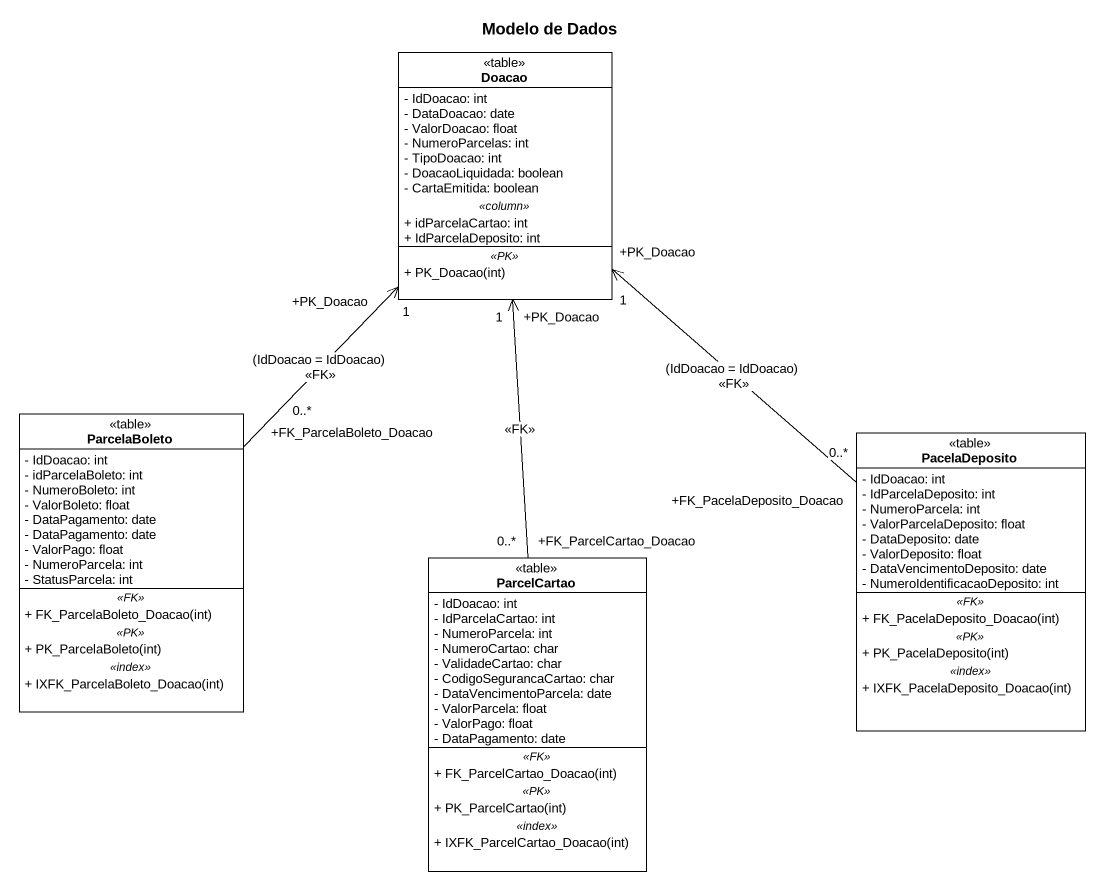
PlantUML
@startuml
title Modelo de Dados
hide circle
hide empty members
skinparam classAttributeIconSize 0
class Doacao <<table>> {
  - IdDoacao: int
  - DataDoacao: date
  - ValorDoacao: float
  - NumeroParcelas: int
  - TipoDoacao: int
  - DoacaoLiquidada: boolean
  - CartaEmitida: boolean
  .. <<column>> ..
  + idParcelaCartao: int
  + IdParcelaDeposito: int
  .. <<PK>> ..
  + PK_Doacao(int)
}
class ParcelaBoleto <<table>> {
  - IdDoacao: int
  - idParcelaBoleto: int
  - NumeroBoleto: int
  - ValorBoleto: float
  - DataPagamento: date
  - DataPagamento: date
  - ValorPago: float
  - NumeroParcela: int
  - StatusParcela: int
  .. <<FK>> ..
  + FK_ParcelaBoleto_Doacao(int)
  .. <<PK>> ..
  + PK_ParcelaBoleto(int)
  .. <<index>> ..
  + IXFK_ParcelaBoleto_Doacao(int)
}
class PacelaDeposito <<table>> {
  - IdDoacao: int
  - IdParcelaDeposito: int
  - NumeroParcela: int
  - ValorParcelaDeposito: float
  - DataDeposito: date
  - ValorDeposito: float
  - DataVencimentoDeposito: date
  - NumeroIdentificacaoDeposito: int
  .. <<FK>> ..
  + FK_PacelaDeposito_Doacao(int)
  .. <<PK>> ..
  + PK_PacelaDeposito(int)
  .. <<index>> ..
  + IXFK_PacelaDeposito_Doacao(int)
}
class ParcelCartao <<table>> {
  - IdDoacao: int
  - IdParcelaCartao: int
  - NumeroParcela: int
  - NumeroCartao: char
  - ValidadeCartao: char
  - CodigoSegurancaCartao: char
  - DataVencimentoParcela: date
  - ValorParcela: float
  - ValorPago: float
  - DataPagamento: date
  .. <<FK>> ..
  + FK_ParcelCartao_Doacao(int)
  .. <<PK>> ..
  + PK_ParcelCartao(int)
  .. <<index>> ..
  + IXFK_ParcelCartao_Doacao(int)
}
ParcelaBoleto "+FK_ParcelaBoleto_Doacao\n0..*" -up-> "+PK_Doacao\n1" Doacao : (IdDoacao = IdDoacao)\n<<FK>>
PacelaDeposito "+FK_PacelaDeposito_Doacao\n0..*" -up-> "+PK_Doacao\n1" Doacao : (IdDoacao = IdDoacao)\n<<FK>>
ParcelCartao "+FK_ParcelCartao_Doacao\n0..*" -up-> "+PK_Doacao\n1" Doacao : <<FK>>
@enduml
